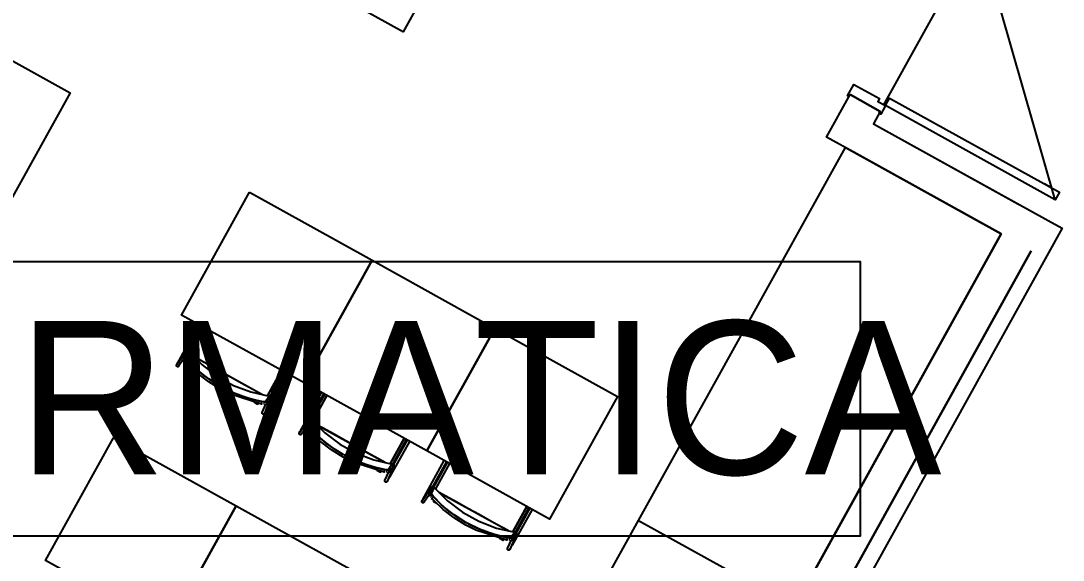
# Model space of a CAD drawing. Header units: metres. Extents: x 3.2 to 22.3, y 0.7 to 22.8.
# Drawn here: x 6.968 to 8.869, y 10.906 to 11.89 of the extents above; entities that cross this region are included whole.
import ezdxf

# ---------------------------------------------------------------- set-up
doc = ezdxf.new("R2010")
doc.units = ezdxf.units.M
for name, color, linetype in [('ARREDI', 9, 'Continuous'), ('PARETI_STRUTTURE', 7, 'Continuous'), ('WAYFINDING_RIQUADRI', 7, 'Continuous'), ('WAYFINDING_TESTI', 7, 'Continuous')]:
    doc.layers.add(name, color=color, linetype=linetype)

msp = doc.modelspace()

# ---------------------------------------------------------------- linework, layer by layer
at = {"layer": 'ARREDI'}
for points in [[(7.1152, 12.1748), (7.6662, 11.8693)], [(7.6662, 11.8693), (7.8341, 12.1724)], [(7.302, 11.3302), (7.2765, 11.2842)], [(7.2663, 11.2733), (7.2656, 11.2736), (7.265, 11.2741), (7.2647, 11.2747), (7.2645, 11.2754), (7.2645, 11.2755), (7.2647, 11.2761), (7.2647, 11.2763), (7.2651, 11.2768), (7.2656, 11.2772), (7.2663, 11.2775)], [(7.2663, 11.2775), (7.2671, 11.2774), (7.2678, 11.2772), (7.2684, 11.2767), (7.2687, 11.2761), (7.2689, 11.2753), (7.2689, 11.2753), (7.2687, 11.2746), (7.2687, 11.2745), (7.2683, 11.274), (7.2678, 11.2735), (7.2671, 11.2733)], [(7.2673, 11.2745), (7.2691, 11.2784), (7.2697, 11.2799)], [(7.2707, 11.2846), (7.2701, 11.2851), (7.2697, 11.2858), (7.2696, 11.2865), (7.2698, 11.2873), (7.27, 11.2877), (7.27, 11.2877), (7.2701, 11.2879), (7.2707, 11.2884), (7.2714, 11.2886)], [(7.2734, 11.2694), (7.2718, 11.2712), (7.2705, 11.2731), (7.2697, 11.2746), (7.2696, 11.2755), (7.272, 11.2809), (7.2744, 11.2863), (7.2985, 11.262), (7.3258, 11.2413), (7.3558, 11.2246), (7.3878, 11.2125), (7.4212, 11.2049), (7.4179, 11.2), (7.4146, 11.1951)], [(7.2734, 11.2694), (7.2717, 11.2713), (7.2705, 11.2732), (7.2697, 11.2747), (7.2696, 11.2755)], [(7.2708, 11.2823), (7.2704, 11.2814)], [(7.2714, 11.2886), (7.2722, 11.2886), (7.2729, 11.2883), (7.2735, 11.2878), (7.2738, 11.2872), (7.2739, 11.2864), (7.2738, 11.2857)], [(7.2745, 11.2863), (7.2727, 11.2848)], [(7.284, 11.277), (7.2957, 11.2705), (7.3158, 11.2594), (7.336, 11.2482), (7.3562, 11.237), (7.3764, 11.2258), (7.3966, 11.2146), (7.4091, 11.2077)], [(7.284, 11.277), (7.4091, 11.2077)], [(7.2543, 11.2584), (7.2536, 11.2584), (7.2529, 11.2587), (7.2523, 11.2592), (7.2519, 11.2598), (7.2518, 11.2606), (7.252, 11.2613), (7.2522, 11.2617), (7.2522, 11.2617), (7.2523, 11.2619), (7.2529, 11.2624), (7.2536, 11.2626)], [(7.2561, 11.2607), (7.2561, 11.2605), (7.256, 11.2597), (7.2558, 11.2593), (7.2556, 11.2591), (7.255, 11.2586), (7.2543, 11.2584)], [(7.2567, 11.2702), (7.2567, 11.2701)], [(7.2574, 11.2697), (7.257, 11.27), (7.2567, 11.2701), (7.2567, 11.2702)], [(7.258, 11.2694), (7.2574, 11.2697)], [(7.2675, 11.2707), (7.2667, 11.2722)], [(7.2668, 11.2722), (7.2675, 11.2707)], [(7.2681, 11.2699), (7.2688, 11.2688)], [(7.2688, 11.2689), (7.2681, 11.2699)], [(7.2697, 11.2678), (7.2704, 11.2669)], [(7.272, 11.2684), (7.2714, 11.2679), (7.2709, 11.2674), (7.2704, 11.267), (7.27, 11.2666), (7.2698, 11.2664)], [(7.2698, 11.2664), (7.2698, 11.2664)], [(7.272, 11.2684), (7.2724, 11.2688), (7.2728, 11.2691), (7.273, 11.2693)], [(7.2728, 11.2605), (7.2729, 11.2607)], [(7.2739, 11.2624), (7.2735, 11.2617), (7.2732, 11.2612), (7.273, 11.2607)], [(7.3319, 11.2227), (7.3177, 11.2314), (7.3019, 11.2429), (7.2871, 11.2555), (7.2734, 11.2694)], [(7.3319, 11.2227), (7.3177, 11.2314), (7.302, 11.2428), (7.2872, 11.2555), (7.2735, 11.2693)], [(7.4183, 11.2056), (7.4438, 11.2516)], [(7.3368, 11.22), (7.3515, 11.2127)], [(7.3514, 11.2127), (7.3369, 11.22)], [(7.4073, 11.1951), (7.3883, 11.1994), (7.3698, 11.2052), (7.352, 11.2124)], [(7.4074, 11.1951), (7.3884, 11.1994), (7.3698, 11.2052), (7.352, 11.2124)], [(7.421, 11.2041), (7.4216, 11.2046), (7.4223, 11.2049), (7.423, 11.2049), (7.4238, 11.2047), (7.4244, 11.2042), (7.4248, 11.2036)], [(7.4248, 11.2036), (7.4249, 11.2029), (7.4248, 11.2021), (7.4248, 11.2019), (7.4248, 11.2019), (7.4245, 11.2015), (7.424, 11.201), (7.4233, 11.2007), (7.4225, 11.2006), (7.4218, 11.2009)], [(7.5259, 11.2061), (7.5004, 11.1601)], [(7.4002, 11.1899), (7.4003, 11.1901), (7.4006, 11.1905), (7.4009, 11.1911), (7.4012, 11.1918)], [(7.4072, 11.1926), (7.4071, 11.1919), (7.407, 11.1912), (7.4069, 11.1907), (7.4068, 11.1905), (7.4068, 11.1904), (7.4068, 11.1904), (7.4069, 11.1907)], [(7.4073, 11.1934), (7.4074, 11.194), (7.4075, 11.1944), (7.4076, 11.1947)], [(7.4146, 11.1951), (7.4138, 11.1948), (7.4121, 11.1946), (7.4098, 11.1947), (7.4074, 11.1951)], [(7.4147, 11.1951), (7.4139, 11.1948), (7.4122, 11.1946), (7.41, 11.1947), (7.4074, 11.1951)], [(7.4125, 11.1909), (7.4116, 11.1908), (7.4104, 11.1908)], [(7.4117, 11.1908), (7.4104, 11.1908)], [(7.4139, 11.1925), (7.414, 11.1932), (7.4142, 11.1938), (7.4143, 11.1939), (7.4148, 11.1944), (7.4149, 11.1944), (7.4155, 11.1947), (7.4163, 11.1947), (7.417, 11.1945), (7.4176, 11.194), (7.418, 11.1934)], [(7.4182, 11.1974), (7.4174, 11.1962), (7.4141, 11.1913)], [(7.418, 11.1934), (7.4182, 11.1927), (7.4181, 11.1919), (7.4178, 11.1914), (7.4178, 11.1913), (7.4173, 11.1908), (7.4172, 11.1908), (7.4166, 11.1905), (7.4158, 11.1905), (7.4151, 11.1907), (7.415, 11.1908)], [(7.4162, 11.1817), (7.4156, 11.1821)], [(7.4169, 11.1813), (7.4166, 11.1815), (7.4162, 11.1817)], [(7.4169, 11.1813), (7.4169, 11.1813)], [(7.4082, 11.1731), (7.408, 11.1738), (7.4081, 11.1745), (7.4082, 11.1748), (7.4082, 11.1748), (7.4085, 11.1752), (7.409, 11.1757)], [(7.4122, 11.1748), (7.4124, 11.174), (7.4123, 11.1733), (7.4122, 11.1731), (7.4122, 11.173), (7.4119, 11.1726), (7.4114, 11.1721), (7.4107, 11.1718), (7.4099, 11.1718), (7.4092, 11.172), (7.4086, 11.1725), (7.4082, 11.1731)], [(7.4972, 11.1453), (7.4957, 11.1472), (7.4944, 11.149), (7.4936, 11.1505), (7.4934, 11.1514), (7.4959, 11.1568), (7.4983, 11.1622), (7.5224, 11.1379), (7.5497, 11.1172), (7.5797, 11.1006), (7.6117, 11.0884), (7.6451, 11.0809), (7.6418, 11.0759), (7.6385, 11.071)], [(7.4945, 11.1606), (7.4939, 11.1611), (7.4936, 11.1617), (7.4935, 11.1625), (7.4936, 11.1632), (7.4938, 11.1636), (7.4938, 11.1636), (7.494, 11.1638), (7.4946, 11.1643), (7.4953, 11.1645)], [(7.4953, 11.1645), (7.496, 11.1645), (7.4967, 11.1642), (7.4973, 11.1637), (7.4977, 11.1631), (7.4978, 11.1623), (7.4976, 11.1616)], [(7.4983, 11.1622), (7.4965, 11.1608)], [(7.4805, 11.1461), (7.4805, 11.1461), (7.4806, 11.1461), (7.4808, 11.1459), (7.4813, 11.1456)], [(7.4818, 11.1453), (7.4813, 11.1457)], [(7.4901, 11.1492), (7.4894, 11.1495), (7.4889, 11.15), (7.4885, 11.1506), (7.4884, 11.1513), (7.4884, 11.1514), (7.4885, 11.1521), (7.4886, 11.1522), (7.4889, 11.1527), (7.4895, 11.1531), (7.4902, 11.1534)], [(7.4902, 11.1534), (7.4909, 11.1534), (7.4916, 11.1531), (7.4922, 11.1526), (7.4926, 11.152), (7.4927, 11.1512), (7.4927, 11.1512), (7.4926, 11.1505), (7.4925, 11.1504), (7.4922, 11.1499), (7.4916, 11.1494), (7.4909, 11.1492)], [(7.4906, 11.1481), (7.4914, 11.1466)], [(7.4913, 11.1466), (7.4906, 11.1481)], [(7.4911, 11.1504), (7.4929, 11.1543), (7.4936, 11.1559)], [(7.4919, 11.1458), (7.4927, 11.1447)], [(7.4926, 11.1448), (7.4919, 11.1458)], [(7.4972, 11.1453), (7.4956, 11.1473), (7.4943, 11.1491), (7.4935, 11.1506), (7.4934, 11.1514)], [(7.4935, 11.1437), (7.4942, 11.1429)], [(7.4958, 11.1443), (7.4953, 11.1438), (7.4947, 11.1433), (7.4938, 11.1425), (7.4936, 11.1423)], [(7.4936, 11.1423), (7.4936, 11.1423)], [(7.4946, 11.1582), (7.4942, 11.1573)], [(7.4958, 11.1443), (7.4963, 11.1447), (7.4966, 11.145), (7.4968, 11.1452)], [(7.5558, 11.0987), (7.5415, 11.1073), (7.5257, 11.1188), (7.5109, 11.1315), (7.4972, 11.1453)], [(7.5558, 11.0987), (7.5415, 11.1073), (7.5258, 11.1187), (7.511, 11.1314), (7.4973, 11.1452)], [(7.6329, 11.0836), (7.6204, 11.0905), (7.6003, 11.1017), (7.5801, 11.1129), (7.5599, 11.1241), (7.5397, 11.1353), (7.5196, 11.1464), (7.507, 11.1534)], [(7.507, 11.1534), (7.6329, 11.0836)], [(7.4782, 11.1343), (7.4774, 11.1343), (7.4767, 11.1346), (7.4761, 11.1351), (7.4758, 11.1357), (7.4757, 11.1365), (7.4758, 11.1372), (7.476, 11.1376), (7.476, 11.1377), (7.4762, 11.1379), (7.4768, 11.1383), (7.4775, 11.1386)], [(7.48, 11.1364), (7.4798, 11.1356), (7.4796, 11.1352), (7.4796, 11.1352), (7.4794, 11.135), (7.4789, 11.1345), (7.4782, 11.1343)], [(7.4977, 11.1383), (7.4973, 11.1376), (7.497, 11.1371), (7.4968, 11.1366), (7.4967, 11.1364)], [(7.6422, 11.0815), (7.6677, 11.1275)], [(7.5753, 11.0886), (7.5607, 11.0959)], [(7.5607, 11.0959), (7.5753, 11.0886)], [(7.6311, 11.071), (7.6122, 11.0753), (7.5936, 11.0811), (7.5758, 11.0883)], [(7.6313, 11.071), (7.6123, 11.0753), (7.5937, 11.0811), (7.5759, 11.0883)], [(7.624, 11.0658), (7.6242, 11.066), (7.6244, 11.0665), (7.6247, 11.067), (7.6251, 11.0677)], [(7.631, 11.0685), (7.6309, 11.0678), (7.6308, 11.0672), (7.6307, 11.0667), (7.6307, 11.0664), (7.6307, 11.0663), (7.6307, 11.0663), (7.6307, 11.0666)], [(7.6312, 11.0693), (7.6313, 11.0699), (7.6314, 11.0704), (7.6314, 11.0706)], [(7.6385, 11.071), (7.6377, 11.0707), (7.636, 11.0705), (7.6337, 11.0706), (7.6313, 11.071)], [(7.6385, 11.071), (7.6377, 11.0707), (7.6361, 11.0705), (7.6338, 11.0706), (7.6313, 11.071)], [(7.6363, 11.0668), (7.6355, 11.0667), (7.6342, 11.0668)], [(7.6355, 11.0667), (7.6342, 11.0668)], [(7.6378, 11.0684), (7.6378, 11.0692), (7.6381, 11.0697), (7.6382, 11.0698), (7.6387, 11.0703), (7.6387, 11.0703), (7.6394, 11.0706), (7.6401, 11.0706), (7.6408, 11.0704), (7.6414, 11.0699), (7.6418, 11.0693)], [(7.6421, 11.0733), (7.6412, 11.0721), (7.6379, 11.0672)], [(7.6418, 11.0693), (7.642, 11.0686), (7.6419, 11.0678), (7.6417, 11.0673), (7.6416, 11.0672), (7.6411, 11.0667), (7.6411, 11.0667), (7.6404, 11.0664), (7.6397, 11.0664), (7.6389, 11.0666), (7.6383, 11.0671)], [(7.6449, 11.08), (7.6454, 11.0805), (7.6461, 11.0808), (7.6469, 11.0808), (7.6476, 11.0806), (7.6482, 11.0802), (7.6486, 11.0795)], [(7.6486, 11.0795), (7.6488, 11.0788), (7.6487, 11.0781), (7.6486, 11.0778), (7.6486, 11.0778), (7.6484, 11.0774), (7.6478, 11.0769), (7.6471, 11.0766), (7.6464, 11.0766), (7.6456, 11.0768)], [(7.7497, 11.082), (7.7242, 11.036)], [(7.632, 11.049), (7.6319, 11.0497), (7.632, 11.0505), (7.632, 11.0507), (7.632, 11.0507), (7.6323, 11.0511), (7.6328, 11.0516)], [(7.636, 11.0507), (7.6362, 11.0499), (7.6361, 11.0492), (7.636, 11.049), (7.636, 11.049), (7.6358, 11.0485), (7.6352, 11.048), (7.6345, 11.0477), (7.6338, 11.0477), (7.6331, 11.0479), (7.6325, 11.0484), (7.632, 11.049)], [(7.64, 11.0577), (7.6394, 11.058)], [(7.6407, 11.0573), (7.6405, 11.0574), (7.64, 11.0576)], [(7.6408, 11.0572), (7.6408, 11.0572)], [(7.714, 11.0251), (7.7133, 11.0254), (7.7127, 11.0259), (7.7123, 11.0265), (7.7122, 11.0272), (7.7122, 11.0273), (7.7124, 11.028), (7.7124, 11.0281), (7.7127, 11.0286), (7.7133, 11.0291), (7.714, 11.0293)], [(7.714, 11.0293), (7.7148, 11.0293), (7.7155, 11.029), (7.7161, 11.0285), (7.7164, 11.0279), (7.7165, 11.0272), (7.7165, 11.0271), (7.7164, 11.0264), (7.7164, 11.0263), (7.716, 11.0258), (7.7154, 11.0254), (7.7147, 11.0251)], [(7.715, 11.0263), (7.7167, 11.0303), (7.7174, 11.0318)], [(7.7184, 11.0365), (7.7178, 11.037), (7.7174, 11.0376), (7.7173, 11.0384), (7.7174, 11.0391), (7.7177, 11.0395), (7.7177, 11.0395), (7.7178, 11.0397), (7.7184, 11.0402), (7.7191, 11.0404)], [(7.7796, 10.9746), (7.7654, 10.9832), (7.7496, 10.9947), (7.7349, 11.0073), (7.7212, 11.0211), (7.7195, 11.0231), (7.7182, 11.025), (7.7174, 11.0265), (7.7173, 11.0273), (7.7197, 11.0328), (7.7221, 11.0381), (7.7462, 11.0138), (7.7735, 10.9931), (7.8035, 10.9765), (7.8355, 10.9643), (7.8689, 10.9568), (7.8656, 10.9519), (7.8623, 10.9469)], [(7.7184, 11.0341), (7.7181, 11.0332)], [(7.7191, 11.0404), (7.7199, 11.0404), (7.7206, 11.0401), (7.7211, 11.0396), (7.7215, 11.039), (7.7216, 11.0383), (7.7215, 11.0375)], [(7.7221, 11.0381), (7.7208, 11.037)], [(7.8568, 10.9595), (7.8442, 10.9664), (7.8241, 10.9776), (7.8039, 10.9888), (7.7837, 11), (7.7635, 11.0112), (7.7434, 11.0224), (7.7309, 11.0293)], [(7.7309, 11.0293), (7.8568, 10.9595)], [(7.702, 11.0102), (7.7012, 11.0102), (7.7006, 11.0105), (7.7, 11.011), (7.6996, 11.0117), (7.6995, 11.0124), (7.6996, 11.0131), (7.6999, 11.0136), (7.6999, 11.0136), (7.7, 11.0138), (7.7006, 11.0142), (7.7013, 11.0145)], [(7.7038, 11.0123), (7.7037, 11.0116), (7.7034, 11.0111), (7.7034, 11.0111), (7.7033, 11.0109), (7.7027, 11.0105), (7.702, 11.0102)], [(7.7044, 11.022), (7.7044, 11.022), (7.7044, 11.022), (7.7047, 11.0218), (7.7051, 11.0216)], [(7.7057, 11.0213), (7.7051, 11.0216)], [(7.7152, 11.0225), (7.7144, 11.024)], [(7.7145, 11.024), (7.7152, 11.0225)], [(7.7157, 11.0217), (7.7165, 11.0206)], [(7.7165, 11.0207), (7.7157, 11.0217)], [(7.7211, 11.0212), (7.7194, 11.0232), (7.7181, 11.025), (7.7174, 11.0265), (7.7173, 11.0274)], [(7.7174, 11.0196), (7.7181, 11.0188)], [(7.7174, 11.0182), (7.7175, 11.0182)], [(7.7197, 11.0202), (7.7191, 11.0197), (7.7186, 11.0192), (7.7177, 11.0184), (7.7175, 11.0183)], [(7.7197, 11.0202), (7.7201, 11.0206), (7.7205, 11.0209), (7.7206, 11.0211)], [(7.7215, 11.0142), (7.7212, 11.0136), (7.7209, 11.013), (7.7206, 11.0126), (7.7205, 11.0123)], [(7.7211, 11.0212), (7.7208, 11.021)], [(7.7796, 10.9746), (7.7654, 10.9832), (7.7496, 10.9947), (7.7348, 11.0074), (7.7211, 11.0212), (7.7208, 11.021)], [(7.866, 10.9574), (7.8915, 11.0034)], [(7.7845, 10.9719), (7.7991, 10.9645)], [(7.7991, 10.9645), (7.7845, 10.9718)], [(8.095, 10.978), (8.3791, 10.8205)], [(7.855, 10.9469), (7.836, 10.9512), (7.8175, 10.9571), (7.7997, 10.9643)], [(7.8551, 10.9469), (7.8361, 10.9512), (7.8175, 10.957), (7.7997, 10.9642)], [(7.8687, 10.9559), (7.8693, 10.9564), (7.87, 10.9567), (7.8707, 10.9567), (7.8714, 10.9565), (7.872, 10.9561), (7.8724, 10.9554)], [(7.8724, 10.9554), (7.8726, 10.9547), (7.8725, 10.954), (7.8724, 10.9537), (7.8724, 10.9537), (7.8722, 10.9533), (7.8717, 10.9528), (7.871, 10.9525), (7.8702, 10.9525), (7.8695, 10.9527)], [(7.8479, 10.9417), (7.848, 10.942), (7.8482, 10.9424), (7.8486, 10.943), (7.8489, 10.9436)], [(7.8549, 10.9445), (7.8548, 10.9437), (7.8546, 10.9431), (7.8546, 10.9426), (7.8545, 10.9423), (7.8545, 10.9423), (7.8545, 10.9423), (7.8545, 10.9425)], [(7.855, 10.9452), (7.8551, 10.9458), (7.8552, 10.9463), (7.8552, 10.9465)], [(7.8623, 10.9469), (7.8615, 10.9466), (7.8598, 10.9464), (7.8575, 10.9466), (7.8551, 10.9469)], [(7.8623, 10.9469), (7.8616, 10.9466), (7.8599, 10.9464), (7.8576, 10.9465), (7.8551, 10.9469)], [(7.8602, 10.9427), (7.8593, 10.9426), (7.8581, 10.9427)], [(7.8594, 10.9426), (7.8581, 10.9427)], [(7.8616, 10.9443), (7.8617, 10.9451), (7.8619, 10.9456), (7.862, 10.9457), (7.8625, 10.9462), (7.8625, 10.9462), (7.8632, 10.9465), (7.864, 10.9465), (7.8647, 10.9463), (7.8653, 10.9458), (7.8657, 10.9452)], [(7.8659, 10.9492), (7.8651, 10.948), (7.8618, 10.9431)], [(7.8657, 10.9452), (7.8659, 10.9445), (7.8658, 10.9438), (7.8655, 10.9432), (7.8654, 10.9431), (7.865, 10.9426), (7.8649, 10.9426), (7.8642, 10.9423), (7.8635, 10.9423), (7.8628, 10.9425), (7.8622, 10.943)], [(7.8639, 10.9336), (7.8633, 10.9339)], [(7.8646, 10.9332), (7.8643, 10.9333), (7.8639, 10.9336)], [(7.8646, 10.9332), (7.8646, 10.9331)], [(7.8559, 10.9249), (7.8557, 10.9256), (7.8558, 10.9264), (7.8559, 10.9266), (7.8559, 10.9266), (7.8561, 10.927), (7.8567, 10.9275)], [(7.8599, 10.9266), (7.86, 10.9259), (7.8599, 10.9251), (7.8599, 10.9249), (7.8599, 10.9249), (7.8596, 10.9245), (7.8591, 10.9239), (7.8584, 10.9237), (7.8576, 10.9236), (7.8569, 10.9238), (7.8563, 10.9243), (7.8559, 10.9249)]]:
    msp.add_lwpolyline(points, dxfattribs=at)
for points in [[(6.8341, 11.8822), (7.058, 11.7581), (6.9339, 11.5343), (6.71, 11.6584)], [(8.095, 10.978), (8.4721, 11.6584), (8.7562, 11.5009), (8.3791, 10.8205), (7.8828, 9.9252), (7.5987, 10.0827)], [(7.3851, 11.5768), (7.6089, 11.4527), (7.4848, 11.2289), (7.261, 11.3529)], [(7.6089, 11.4527), (7.8328, 11.3286), (7.7087, 11.1048), (7.4849, 11.2289)], [(7.8328, 11.3286), (8.0566, 11.2045), (7.9325, 10.9807), (7.7087, 11.1048)], [(7.4212, 11.2049), (7.4208, 11.202)], [(7.1369, 11.1291), (7.3608, 11.005), (7.2367, 10.7812), (7.0128, 10.9053)], [(7.6451, 11.0809), (7.6447, 11.0779)], [(7.3608, 11.005), (7.5846, 10.8809), (7.4605, 10.6571), (7.2367, 10.7812)], [(7.8689, 10.9568), (7.8685, 10.9538)]]:
    msp.add_lwpolyline(points, close=True, dxfattribs=at)
at = {"layer": 'PARETI_STRUTTURE'}
for points in [[(8.5424, 11.7365), (9.1247, 12.7868), (9.3881, 12.6408)], [(8.5424, 11.7365), (9.1247, 12.7868), (9.4432, 12.6102)], [(8.8551, 11.5631), (8.5452, 11.7349), (8.5528, 11.7487), (8.8628, 11.5769), (8.8551, 11.5631), (8.717, 12.0449), (8.7517, 12.0322), (8.7887, 12.0309), (8.8242, 12.0411), (8.8548, 12.0618), (8.8776, 12.0909)], [(8.4928, 11.6469), (8.4377, 11.6775), (8.4807, 11.755)], [(8.4806, 11.755), (8.5357, 11.7244), (8.5233, 11.702), (8.8419, 11.5254)], [(8.5233, 11.702), (8.8419, 11.5254)], [(8.5233, 11.702), (8.7868, 11.556)], [(8.7562, 11.5009), (8.4928, 11.6469)], [(8.849, 11.5845), (8.8352, 11.5922)], [(8.8419, 11.5254), (8.8677, 11.5111), (7.7023, 9.4087)], [(7.6519, 9.5087), (8.7562, 11.5009)], [(8.8113, 11.4703), (7.6764, 9.4231), (7.6213, 9.4536)], [(7.6765, 9.4231), (8.8113, 11.4703)], [(7.2567, 11.2702), (7.2928, 11.3353)], [(7.2966, 11.3332), (7.2695, 11.2843)], [(7.2728, 11.2852), (7.2987, 11.332)], [(7.3025, 11.3299), (7.2769, 11.2838)], [(7.2522, 11.2617), (7.27, 11.2877)], [(7.2736, 11.2853), (7.2558, 11.2593)], [(7.2698, 11.2869), (7.2647, 11.2763)], [(7.2681, 11.2768), (7.269, 11.2784)], [(7.2737, 11.2851), (7.2736, 11.2849), (7.2736, 11.2848), (7.2735, 11.2847), (7.2735, 11.2846), (7.2734, 11.2845), (7.2733, 11.2843), (7.2733, 11.2842), (7.2732, 11.2841), (7.2732, 11.284), (7.2731, 11.2839), (7.2731, 11.2837), (7.273, 11.2836), (7.2729, 11.2834), (7.2728, 11.2833), (7.2728, 11.2832), (7.2727, 11.283), (7.2727, 11.2829), (7.2726, 11.2828), (7.2725, 11.2827), (7.2725, 11.2826), (7.2724, 11.2824), (7.2724, 11.2823), (7.2723, 11.2822), (7.2723, 11.2821), (7.2722, 11.2818), (7.2721, 11.2817), (7.272, 11.2816), (7.272, 11.2815), (7.2719, 11.2814), (7.2719, 11.2813), (7.2718, 11.2811), (7.2718, 11.281), (7.2717, 11.2809), (7.2717, 11.2808), (7.2716, 11.2807), (7.2715, 11.2806), (7.2714, 11.2803), (7.2714, 11.2802), (7.2713, 11.2801), (7.2713, 11.28), (7.2712, 11.2798), (7.2711, 11.2797), (7.2711, 11.2796), (7.271, 11.2795), (7.271, 11.2794), (7.2709, 11.2792), (7.2709, 11.2791), (7.2708, 11.279), (7.2707, 11.2788), (7.2706, 11.2787), (7.2706, 11.2785), (7.2705, 11.2784), (7.2705, 11.2783), (7.2704, 11.2782), (7.2704, 11.2781), (7.2703, 11.2779), (7.2703, 11.2778), (7.2702, 11.2777), (7.2701, 11.2776), (7.2701, 11.2775), (7.27, 11.2772), (7.2699, 11.2771), (7.2699, 11.277), (7.2698, 11.2769), (7.2698, 11.2767), (7.2697, 11.2766), (7.2696, 11.2765), (7.2696, 11.2764), (7.2695, 11.2763), (7.2695, 11.2762), (7.2694, 11.276), (7.2694, 11.2759), (7.2692, 11.2757), (7.2692, 11.2756), (7.2691, 11.2754), (7.2691, 11.2753), (7.269, 11.2752), (7.269, 11.2751), (7.2689, 11.275), (7.2689, 11.2749), (7.2688, 11.2747), (7.2687, 11.2746), (7.2687, 11.2745), (7.2687, 11.2745)], [(7.252, 11.2615), (7.2526, 11.2627), (7.2534, 11.2641), (7.2549, 11.267), (7.2567, 11.2702)], [(7.3323, 11.2176), (7.3108, 11.2309), (7.2908, 11.2463), (7.2723, 11.2637), (7.2698, 11.2664)], [(7.279, 11.257), (7.2728, 11.2605)], [(7.3344, 11.2214), (7.3319, 11.2228), (7.3107, 11.2363), (7.291, 11.2518), (7.273, 11.2693)], [(7.4531, 11.2465), (7.4169, 11.1813)], [(7.4177, 11.2057), (7.4433, 11.2519)], [(7.4471, 11.2498), (7.4209, 11.2025)], [(7.4237, 11.2024), (7.4493, 11.2486)], [(7.4076, 11.1947), (7.4046, 11.1953), (7.3804, 11.2016), (7.3569, 11.2103), (7.3344, 11.2214)], [(7.4068, 11.1904), (7.3503, 11.2085), (7.3323, 11.2176)], [(7.4248, 11.2019), (7.4122, 11.173)], [(7.4206, 11.2036), (7.4142, 11.1938)], [(7.4178, 11.1914), (7.4179, 11.1915), (7.4183, 11.1921), (7.4184, 11.1922), (7.419, 11.1932), (7.4191, 11.1933), (7.4197, 11.1942), (7.4197, 11.1943), (7.4198, 11.1944), (7.4204, 11.1953), (7.4205, 11.1954), (7.421, 11.1963), (7.4211, 11.1964), (7.4212, 11.1965), (7.4218, 11.1975), (7.4219, 11.1977), (7.4224, 11.1984), (7.4224, 11.1985), (7.4225, 11.1986), (7.4231, 11.1996), (7.4232, 11.1997), (7.4237, 11.2005), (7.4238, 11.2006), (7.4239, 11.2007), (7.4239, 11.2008), (7.4242, 11.2013), (7.4248, 11.2019)], [(7.4204, 11.2027), (7.4208, 11.2036)], [(7.4222, 11.1997), (7.4236, 11.2022)], [(7.4805, 11.1461), (7.5166, 11.2112)], [(7.5204, 11.2091), (7.4933, 11.1602)], [(7.4966, 11.1611), (7.5226, 11.2079)], [(7.5264, 11.2059), (7.5008, 11.1597)], [(7.4002, 11.1899), (7.3935, 11.1936)], [(7.4082, 11.1748), (7.415, 11.1904)], [(7.4159, 11.1925), (7.4178, 11.1968)], [(7.417, 11.1954), (7.4165, 11.1945)], [(7.476, 11.1376), (7.4938, 11.1636)], [(7.4936, 11.1628), (7.4886, 11.1522)], [(7.4759, 11.1374), (7.4765, 11.1386), (7.4772, 11.1401), (7.4788, 11.1429), (7.4805, 11.1461)], [(7.4974, 11.1612), (7.4796, 11.1352)], [(7.492, 11.1527), (7.4929, 11.1544)], [(7.4975, 11.161), (7.4975, 11.1608), (7.4974, 11.1607), (7.4973, 11.1606), (7.4973, 11.1605), (7.4972, 11.1604), (7.4972, 11.1603), (7.4971, 11.1601), (7.4971, 11.16), (7.497, 11.1599), (7.497, 11.1598), (7.4969, 11.1597), (7.4968, 11.1596), (7.4968, 11.1594), (7.4967, 11.1593), (7.4967, 11.1592), (7.4966, 11.1591), (7.4966, 11.159), (7.4965, 11.1588), (7.4964, 11.1587), (7.4964, 11.1586), (7.4963, 11.1585), (7.4963, 11.1584), (7.4962, 11.1582), (7.4962, 11.1581), (7.4961, 11.158), (7.496, 11.1578), (7.4959, 11.1576), (7.4959, 11.1575), (7.4958, 11.1574), (7.4958, 11.1573), (7.4957, 11.1572), (7.4957, 11.1571), (7.4956, 11.1569), (7.4956, 11.1568), (7.4955, 11.1567), (7.4954, 11.1566), (7.4954, 11.1565), (7.4953, 11.1562), (7.4952, 11.1561), (7.4952, 11.156), (7.4951, 11.1559), (7.495, 11.1557), (7.495, 11.1556), (7.4949, 11.1555), (7.4949, 11.1554), (7.4948, 11.1553), (7.4948, 11.1552), (7.4947, 11.155), (7.4947, 11.1549), (7.4945, 11.1547), (7.4945, 11.1546), (7.4944, 11.1544), (7.4944, 11.1543), (7.4943, 11.1542), (7.4943, 11.1541), (7.4942, 11.154), (7.4942, 11.1539), (7.4941, 11.1537), (7.494, 11.1536), (7.494, 11.1535), (7.4939, 11.1534), (7.4938, 11.1531), (7.4938, 11.153), (7.4937, 11.1529), (7.4936, 11.1528), (7.4936, 11.1527), (7.4935, 11.1526), (7.4935, 11.1524), (7.4934, 11.1523), (7.4934, 11.1522), (7.4933, 11.1521), (7.4933, 11.152), (7.4932, 11.1518), (7.4931, 11.1516), (7.493, 11.1515), (7.493, 11.1514), (7.4929, 11.1512), (7.4929, 11.1511), (7.4928, 11.151), (7.4928, 11.1509), (7.4927, 11.1508), (7.4926, 11.1506), (7.4926, 11.1505), (7.4925, 11.1504), (7.4925, 11.1504)], [(7.5561, 11.0935), (7.5346, 11.1068), (7.5146, 11.1222), (7.4962, 11.1396), (7.4936, 11.1423)], [(7.5582, 11.0973), (7.5557, 11.0987), (7.5345, 11.1122), (7.5149, 11.1277), (7.4968, 11.1452)], [(7.5029, 11.1329), (7.4966, 11.1364)], [(7.6416, 11.0816), (7.6672, 11.1278)], [(7.671, 11.1257), (7.6447, 11.0784)], [(7.6475, 11.0783), (7.6731, 11.1245)], [(7.6769, 11.1224), (7.6408, 11.0572)], [(7.6307, 11.0663), (7.5742, 11.0844), (7.5561, 11.0935)], [(7.6314, 11.0706), (7.6285, 11.0712), (7.6042, 11.0775), (7.5807, 11.0862), (7.5582, 11.0973)], [(7.7044, 11.022), (7.7405, 11.0872)], [(7.624, 11.0658), (7.6173, 11.0695)], [(7.632, 11.0507), (7.6391, 11.067)], [(7.6486, 11.0778), (7.636, 11.049)], [(7.6444, 11.0795), (7.6381, 11.0697)], [(7.6398, 11.0684), (7.6417, 11.0727)], [(7.6408, 11.0714), (7.6403, 11.0705)], [(7.6417, 11.0673), (7.6417, 11.0674), (7.6422, 11.0681), (7.6422, 11.0681), (7.6423, 11.0683), (7.6429, 11.0691), (7.643, 11.0693), (7.6435, 11.0701), (7.6436, 11.0702), (7.6437, 11.0704), (7.6443, 11.0714), (7.6444, 11.0715), (7.6449, 11.0722), (7.6449, 11.0723), (7.645, 11.0725), (7.6451, 11.0726), (7.6456, 11.0735), (7.6457, 11.0736), (7.6462, 11.0743), (7.6463, 11.0744), (7.6463, 11.0746), (7.6464, 11.0747), (7.6471, 11.0757), (7.6471, 11.0758), (7.6476, 11.0764), (7.6476, 11.0765), (7.6477, 11.0766), (7.6478, 11.0768), (7.6481, 11.0772), (7.6486, 11.0778)], [(7.6442, 11.0786), (7.6446, 11.0796)], [(7.646, 11.0756), (7.6474, 11.0781)], [(7.744, 11.0845), (7.7171, 11.0361)], [(7.7208, 11.0376), (7.7464, 11.0839)], [(7.7502, 11.0818), (7.7246, 11.0356)], [(7.6999, 11.0136), (7.7177, 11.0395)], [(7.7213, 11.0371), (7.7034, 11.0111)], [(7.7174, 11.0387), (7.7124, 11.0281)], [(7.7158, 11.0286), (7.7167, 11.0303)], [(7.7214, 11.0369), (7.7213, 11.0368), (7.7212, 11.0366), (7.7212, 11.0365), (7.7211, 11.0364), (7.7211, 11.0363), (7.721, 11.0362), (7.721, 11.0361), (7.7209, 11.0359), (7.7209, 11.0358), (7.7208, 11.0357), (7.7207, 11.0356), (7.7207, 11.0355), (7.7206, 11.0353), (7.7206, 11.0352), (7.7205, 11.0351), (7.7205, 11.035), (7.7204, 11.0349), (7.7203, 11.0347), (7.7203, 11.0346), (7.7202, 11.0345), (7.7202, 11.0344), (7.7201, 11.0343), (7.7201, 11.0342), (7.72, 11.034), (7.72, 11.0339), (7.7198, 11.0337), (7.7198, 11.0336), (7.7197, 11.0334), (7.7197, 11.0333), (7.7196, 11.0332), (7.7196, 11.0331), (7.7195, 11.033), (7.7195, 11.0329), (7.7194, 11.0327), (7.7193, 11.0326), (7.7193, 11.0325), (7.7192, 11.0324), (7.7191, 11.0321), (7.7191, 11.032), (7.719, 11.0319), (7.7189, 11.0318), (7.7189, 11.0317), (7.7188, 11.0316), (7.7188, 11.0314), (7.7187, 11.0313), (7.7187, 11.0312), (7.7186, 11.0311), (7.7185, 11.031), (7.7185, 11.0308), (7.7184, 11.0306), (7.7183, 11.0305), (7.7183, 11.0304), (7.7182, 11.0302), (7.7182, 11.0301), (7.7181, 11.03), (7.718, 11.0299), (7.718, 11.0298), (7.7179, 11.0296), (7.7179, 11.0295), (7.7178, 11.0293), (7.7177, 11.0292), (7.7177, 11.0291), (7.7176, 11.0289), (7.7175, 11.0288), (7.7175, 11.0287), (7.7174, 11.0286), (7.7174, 11.0285), (7.7173, 11.0283), (7.7173, 11.0282), (7.7172, 11.0281), (7.7171, 11.028), (7.717, 11.0277), (7.717, 11.0276), (7.7169, 11.0275), (7.7169, 11.0274), (7.7168, 11.0273), (7.7168, 11.0272), (7.7167, 11.027), (7.7166, 11.0269), (7.7166, 11.0268), (7.7165, 11.0267), (7.7165, 11.0266), (7.7164, 11.0265), (7.7164, 11.0263), (7.7164, 11.0263)], [(7.6997, 11.0133), (7.7003, 11.0145), (7.7011, 11.016), (7.7026, 11.0188), (7.7044, 11.022)], [(7.78, 10.9694), (7.7585, 10.9827), (7.7384, 10.9982), (7.72, 11.0155), (7.7174, 11.0182)], [(7.7267, 11.0088), (7.7205, 11.0123)], [(7.7821, 10.9732), (7.7795, 10.9746), (7.7584, 10.9881), (7.7387, 11.0036), (7.7207, 11.0211)], [(7.9007, 10.9983), (7.8646, 10.9331)], [(7.8654, 10.9575), (7.891, 11.0037)], [(7.8948, 11.0016), (7.8686, 10.9543)], [(7.8714, 10.9543), (7.897, 11.0004)], [(7.8552, 10.9465), (7.8523, 10.9471), (7.8281, 10.9534), (7.8046, 10.9621), (7.7821, 10.9732)], [(7.8545, 10.9422), (7.798, 10.9603), (7.78, 10.9694)], [(7.8724, 10.9537), (7.8599, 10.9249)], [(7.8683, 10.9554), (7.8619, 10.9456)], [(7.8655, 10.9432), (7.8656, 10.9433), (7.866, 10.944), (7.8661, 10.9441), (7.8667, 10.9451), (7.8668, 10.9452), (7.8674, 10.9461), (7.8674, 10.9462), (7.8675, 10.9463), (7.8681, 10.9472), (7.8681, 10.9473), (7.8687, 10.9482), (7.8688, 10.9483), (7.8689, 10.9484), (7.8695, 10.9494), (7.8696, 10.9495), (7.87, 10.9503), (7.8701, 10.9504), (7.8702, 10.9505), (7.8703, 10.9506), (7.8708, 10.9515), (7.8709, 10.9516), (7.8714, 10.9524), (7.8715, 10.9525), (7.8715, 10.9526), (7.8716, 10.9527), (7.8719, 10.9531), (7.8724, 10.9537)], [(7.868, 10.9545), (7.8685, 10.9555)], [(7.8698, 10.9515), (7.8713, 10.9541)], [(7.8479, 10.9417), (7.8412, 10.9454)], [(7.8559, 10.9266), (7.863, 10.9429)], [(7.8636, 10.9444), (7.8655, 10.9486)], [(7.8647, 10.9473), (7.8642, 10.9464)]]:
    msp.add_lwpolyline(points, dxfattribs=at)
msp.add_lwpolyline([(8.4807, 11.755), (8.4787, 11.7515), (8.476, 11.753), (8.4874, 11.7737), (8.5343, 11.7477), (8.5314, 11.7426), (8.5452, 11.7349), (8.5366, 11.7194), (8.5338, 11.721), (8.5357, 11.7244)], close=True, dxfattribs=at)
at = {"layer": 'WAYFINDING_RIQUADRI'}
msp.add_lwpolyline([(5.3, 10.95), (8.5, 10.95), (8.5, 11.45), (5.3, 11.45)], close=True, dxfattribs=at)

# ---------------------------------------------------------------- texts
at = {"layer": 'WAYFINDING_TESTI', "insert": (6.9, 11.2), "char_height": 0.28, "attachment_point": 5}
msp.add_mtext('LAB. INFORMATICA', dxfattribs=at)

doc.saveas('drawing.dxf')
